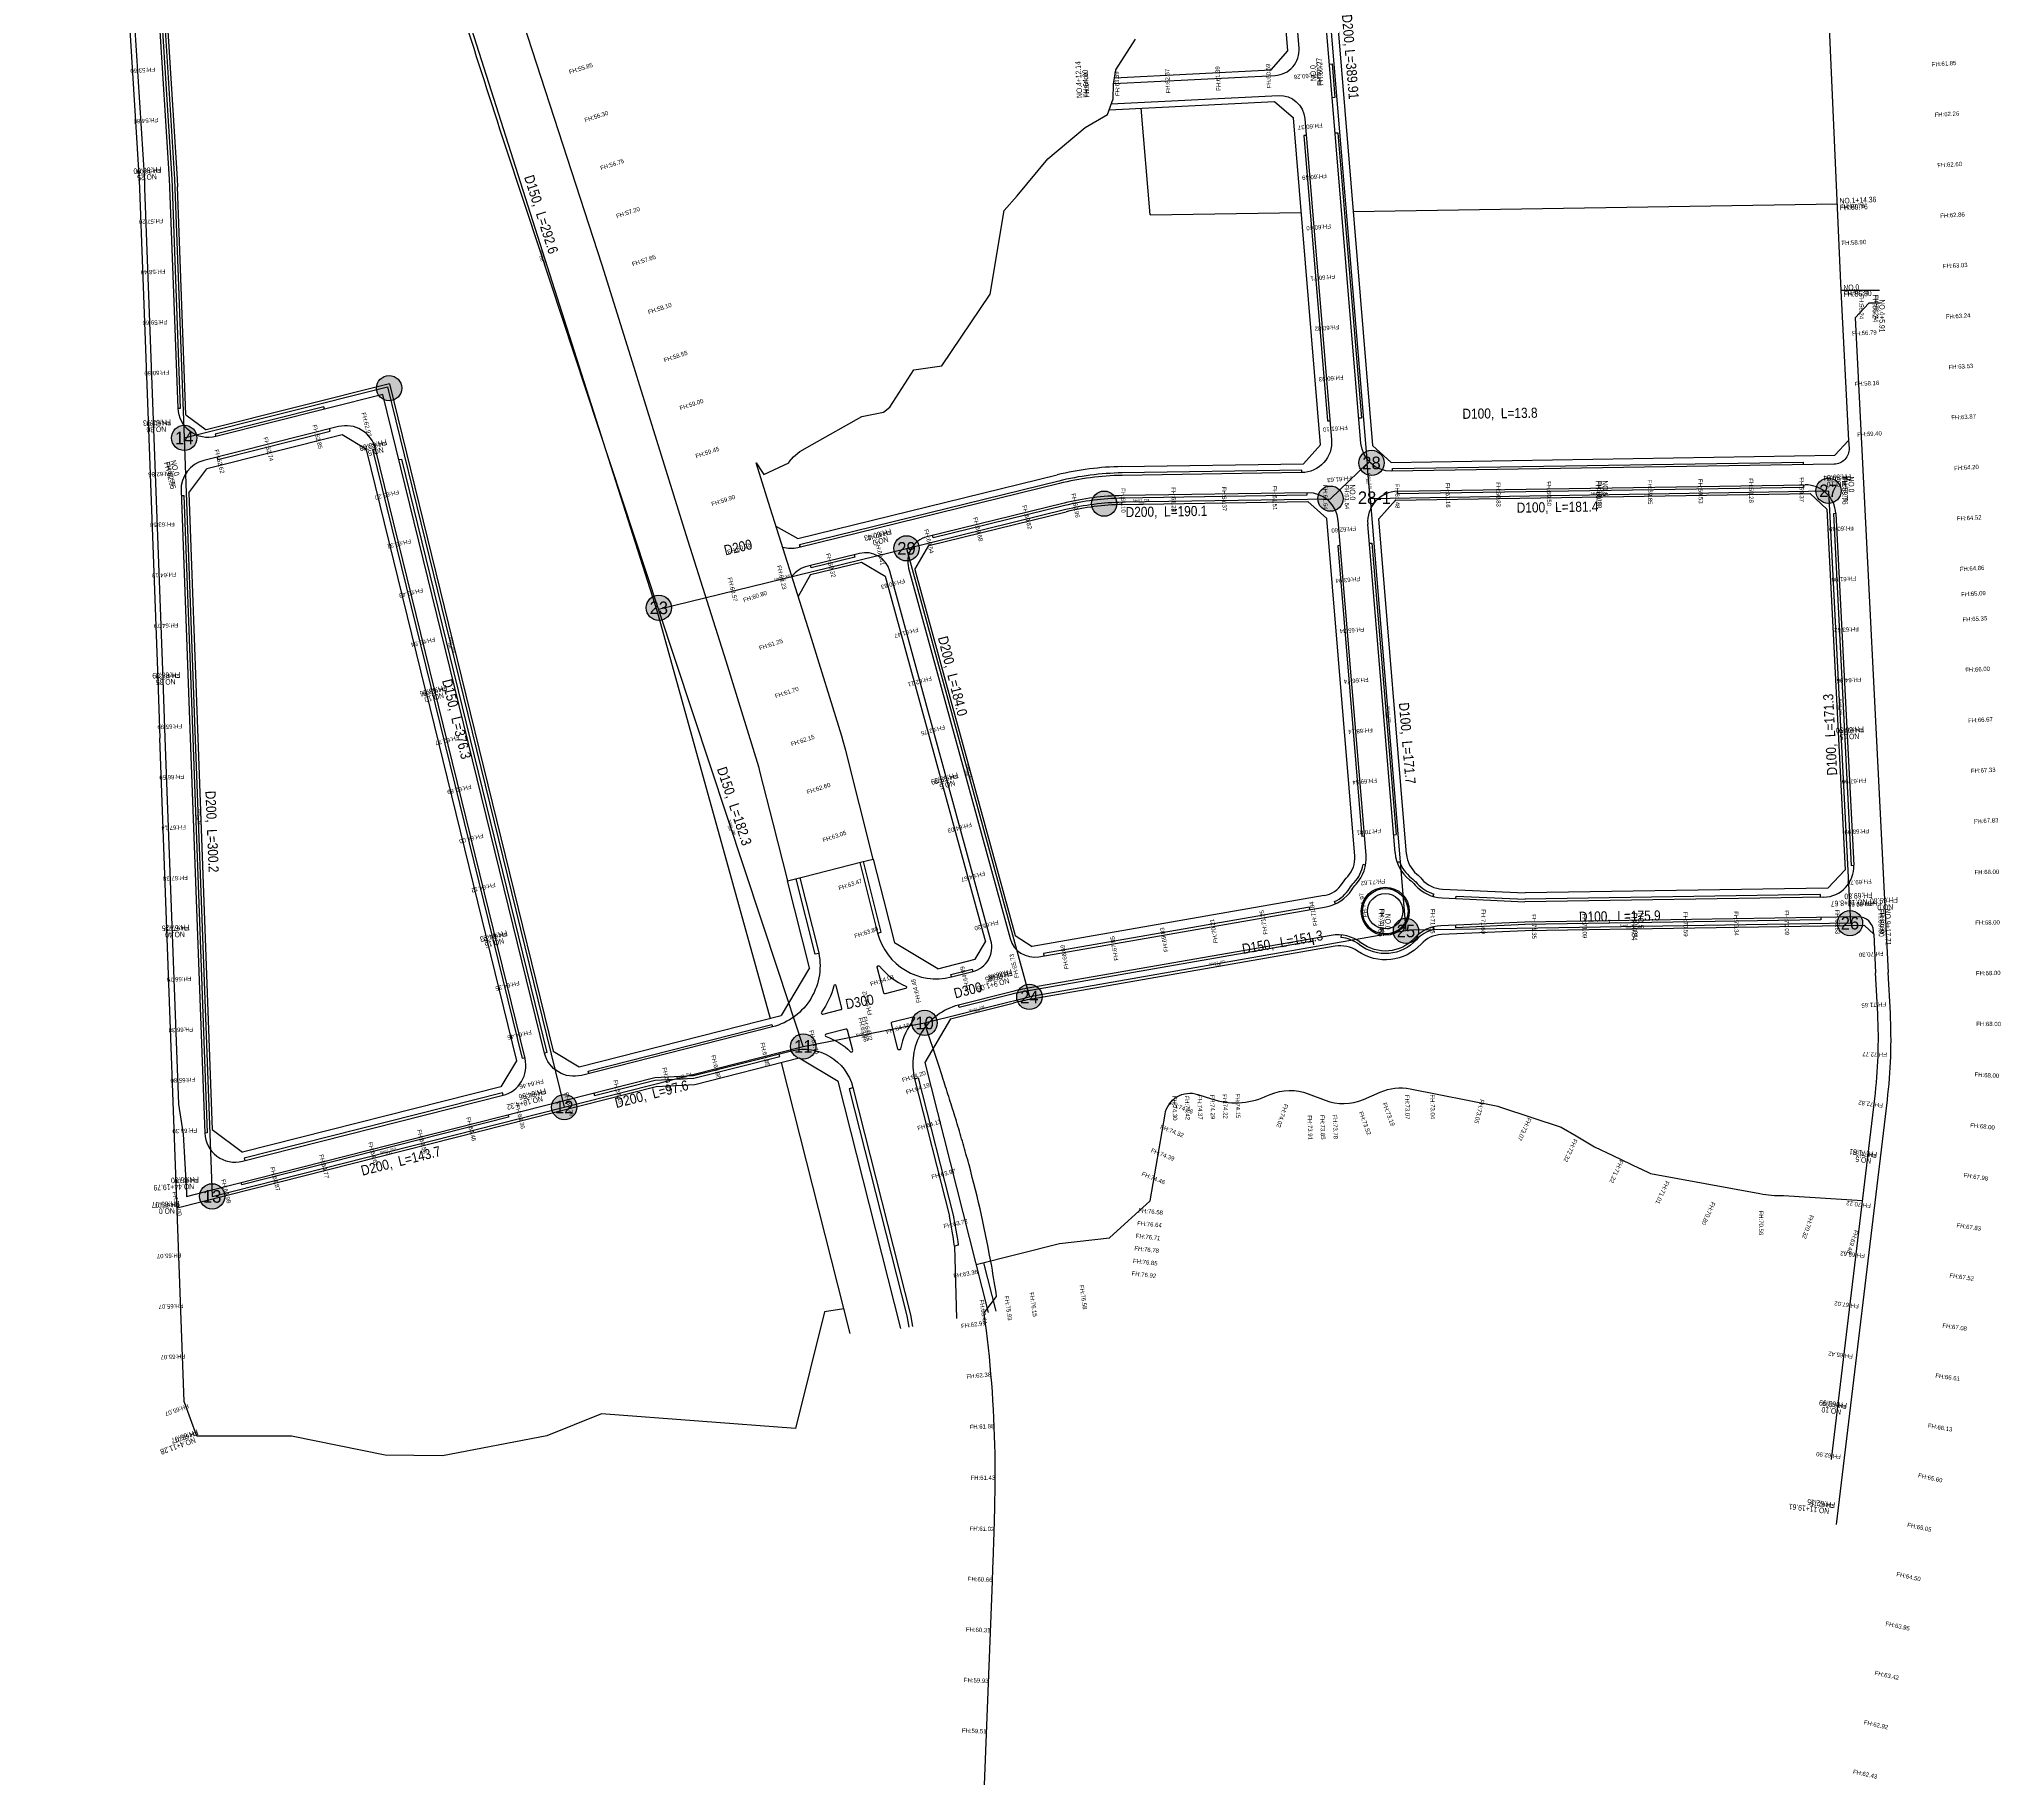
# Model space of a CAD drawing. Header units: millimetres. Extents: x 227572 to 269266, y 328772 to 443556.
# Drawn here: x 237763 to 238539, y 330822 to 331510 of the extents above; entities that cross this region are included whole.
import ezdxf
from ezdxf.enums import TextEntityAlignment as Align

# ---------------------------------------------------------------- set-up
doc = ezdxf.new("R2010")
doc.units = ezdxf.units.MM
for name, color, linetype in [('+++New_지구계(1안)', 1, 'Continuous'), ('0.보차도(중1류이상)', 5, 'Continuous'), ('0.보차도(중2류이하)', 4, 'Continuous'), ('0.식수대', 3, 'Continuous'), ('00_계획line', 7, 'Continuous'), ('L_diameter', 3, 'Continuous'), ('L_pipeline', 4, 'Continuous'), ('L_Pipes', 2, 'Continuous'), ('S-2.생활-1.격점-1.원', 250, 'Continuous'), ('S-2.생활-1.격점-2.번호', 1, 'Continuous'), ('S-2.생활-2.관로-2.제원', 7, 'Continuous'), ('도로체인계획고', 6, 'Continuous'), ('도로체인번호', 6, 'Continuous')]:
    doc.layers.add(name, color=color, linetype=linetype)
doc.layers.get('+++New_지구계(1안)').off()
doc.styles.add('HY울릉도M', font='HYWULM.TTF')
doc.styles.get("Standard").update_dxf_attribs({"font": 'arial.ttf'})

# ---------------------------------------------------------------- blocks, each defined once
blk = doc.blocks.new('남청주현도')
at = {"layer": '0.보차도(중1류이상)', "color": 8, "ltscale": 0.5}
for p, q in [((238287.49, 331187.31), (238276.49, 331319.72)), ((238298.95, 331188.27), (238288.15, 331318.29)), ((238158.01, 331147.14), (238271.75, 331166.95)), ((238273.73, 331155.62), (238154.49, 331134.85)), ((238146.73, 331133.2), (238126.24, 331128)), ((238108.87, 331098.84), (238122.63, 331044.58)), ((238124.7, 331032.7), (238125.5, 331004.1))]:
    blk.add_line(p, q, dxfattribs=at)
for points in [[(238297.64, 331339.25, -0.3947), (238285.49, 331350.26), (238244.38, 331845.17)], [(238251.5, 331495.83, 0.423655), (238260.96, 331506.64), (238252.51, 331608.32, 0.287008), (238247.43, 331615.12)], [(238252.81, 331487.89), (238252.81, 331487.89, -0.404835), (238263.28, 331478.73), (238273.83, 331351.68, -0.434), (238262.06, 331338.69)], [(238271.75, 331166.95, 0.210558), (238281.82, 331173.65, -0.044765), (238283.54, 331175.88, 0.210558), (238287.49, 331187.31)], [(238298.95, 331188.27, 0.210558), (238304.73, 331177.64, -0.048939), (238306.97, 331175.53, 0.20454), (238317.57, 331170.41)], [(238063.42, 331178.41), (238063.42, 331178.41), (238070.68, 331149.76, -0.414214), (238052.59, 331119.39)], [(238087.17, 331184.43), (238088.63, 331178.68), (238094.25, 331156.51, 0.414212), (238123.41, 331139.15), (238131.88, 331141.3, 0.419797), (238139.07, 331153.63)], [(238317.12, 331159.41, 0.198961), (238306.72, 331154.55, -0.390081), (238285.47, 331152.71, 0.210558), (238273.73, 331155.62)], [(238105.42, 331135.51, -0.710445), (238105.33, 331134.56), (238097.24, 331132.51, -0.414214), (238096.63, 331132.87), (238095.46, 331137.49), (238094.07, 331142.98, -0.796563), (238094.94, 331143.42, 0.11272), (238105.42, 331135.51, 0.166451)], [(238060.15, 331109.95, -0.414213), (238084.45, 331095.48), (238107.27, 331005.47), (238108.01, 331000.92)]]:
    blk.add_lwpolyline(points, format="xyb", dxfattribs=at)
blk.add_lwpolyline([(238317.57, 331170.41), (238350.35, 331168.88)], dxfattribs=at)
at = {"layer": '0.보차도(중1류이상)', "color": 8, "ltscale": 0.3}
blk.add_lwpolyline([(238350.34, 331160.88), (238317.12, 331159.41)], dxfattribs=at)
at = {"layer": '0.보차도(중1류이상)', "color": 8, "ltscale": 0.5}
for points in [[(238077.88, 331135.61, 0.774597), (238076.92, 331135.61, -0.091921), (238072.02, 331125.22, 0.699965), (238072.55, 331124.45), (238079.74, 331126.27, 0.414214), (238080.1, 331126.88)], [(238102.27, 331110.65), (238099.7, 331120.76, -0.414214), (238100.06, 331121.36), (238108.16, 331123.42, -0.710445), (238108.68, 331122.63, 0.11272), (238103.24, 331110.68, -0.796563)], [(238073.83, 331115.57, -0.108883), (238083.53, 331109.57, 0.756388), (238084.36, 331110.05), (238082.31, 331118.15, 0.414213), (238081.7, 331118.51), (238073.87, 331116.53, 0.742955)]]:
    blk.add_lwpolyline(points, format="xyb", close=True, dxfattribs=at)
at = {"layer": '0.보차도(중1류이상)', "color": 8, "ltscale": 0.3}
for radius in [9.5, 9, 7]:
    blk.add_circle((238295.1, 331165.17), radius, dxfattribs=at)
at = {"layer": '0.보차도(중1류이상)', "color": 8, "ltscale": 0.5}
for centre, radius, start, end in [((238264.53, 331318.73), 12, 4.74881, 90.90536), ((238300.11, 331319.29), 12, 90.90536, 184.74881), ((238156.3, 331156.99), 10, 195.31827, 279.87799), ((238172.41, 331031.9), 104.5, 99.87799, 104.2282), ((238132.14, 331104.74), 24, 104.2282, 194.22832), ((237189.3, 330875.62), 948.5, 9.53294, 10.26117)]:
    blk.add_arc(centre, radius, start, end, dxfattribs=at)
at = {"layer": '0.보차도(중2류이하)', "color": 8, "ltscale": 0.5}
for p, q in [((238299.92, 331331.29), (238461.21, 331333.84)), ((238473.39, 331322.45), (238480.45, 331183.36)), ((238468.66, 331170.75), (238350.35, 331168.88)), ((238482.2, 331162.97), (238350.34, 331160.88)), ((238488.35, 331156.09), (238488.29, 331157.27))]:
    blk.add_line(p, q, dxfattribs=at)
for points in [[(237786.49, 331932.05), (237771.13, 331882.14, 0.128482), (237766.9, 331783.68), (237776.55, 331738.99, -0.016921), (237788.53, 331672.67), (237788.71, 331660.57, -0.017574), (237795.53, 331591.02), (237800.23, 331516), (237804.1, 331454.23), (237804.21, 331451.21), (237811.24, 331260.51), (237812.23, 331233.72), (237817.57, 331088.87), (237819.51, 331077), (237820.8, 331053.75), (237820.83, 331052.37), (237831.43, 331055.05), (238006.09, 331099.34), (238021.37, 331100.12), (238060.15, 331109.95)], [(238052.59, 331119.39), (237977.04, 331100.23, -0.416475), (237962.44, 331109), (237898.51, 331369.54), (237832.34, 331352.94, -0.47681), (237817.43, 331364.14), (237814.2, 331451.58), (237814.08, 331454.72), (237810.01, 331519.71, -0.362978), (237819.13, 331532.12), (237895.84, 331550.94), (237908.21, 331550.89), (237934.42, 331557.32, -0.138219), (237940.92, 331557.09)], [(237822.24, 331233.57), (237828, 331077.42, 0.477596), (237842.94, 331066.23), (237946.02, 331092.36, 0.411955), (237954.73, 331106.86), (237895.53, 331348.11, 0.415724), (237880.96, 331356.89), (237827.7, 331343.53, 0.35427), (237818.63, 331331.45), (237822.24, 331233.57)], [(238478.43, 331351.36), (238478.58, 331348.32, -0.424489), (238472.68, 331342.02), (238297.64, 331339.25)], [(238264.34, 331330.72), (238191.08, 331329.57, 0.056262), (238168.05, 331326.6), (238113.76, 331313.28, 0.422068), (238106.5, 331300.92), (238146.65, 331154.35)], [(238139.07, 331153.63), (238099.07, 331299.65, 0.406403), (238087.05, 331306.72), (238066.68, 331301.73, 0.161307), (238060.29, 331297.71)], [(238094, 331157.48, 0.000002), (238094, 331157.48)]]:
    blk.add_lwpolyline(points, format="xyb", dxfattribs=at)
blk.add_lwpolyline([(238187.66, 331492.59), (238251.5, 331495.83)], dxfattribs=at)
at = {"layer": '0.보차도(중2류이하)', "color": 8, "ltscale": 0.5, "flags": 128}
blk.add_lwpolyline([(238186.69, 331484.53), (238252.81, 331487.89)], dxfattribs=at)
blk.add_lwpolyline([(238262.06, 331338.69), (238190.95, 331337.57, 0.056262), (238166.14, 331334.37), (238062.68, 331308.98, -0.126957), (238056.68, 331309.05)], format="xyb", dxfattribs=at)
at = {"layer": '0.보차도(중2류이하)', "color": 8, "ltscale": 0.5}
for centre, radius, start, end in [((238461.4, 331321.84), 12, 2.90815, 90.90536), ((238468.47, 331182.75), 12, 270.90536, 2.90815), ((238482.29, 331156.97), 6, 2.90815, 90.90536)]:
    blk.add_arc(centre, radius, start, end, dxfattribs=at)
at = {"layer": '0.식수대', "color": 8, "ltscale": 0.5}
for p, q in [((238277.31, 331309.8), (238276.32, 331309.71)), ((238276.32, 331309.71), (238285.87, 331194.75)), ((238467.27, 331171.73), (238350.36, 331169.89)), ((238467.29, 331170.73), (238467.27, 331171.73)), ((238265.13, 331166.81), (238159.88, 331148.48)), ((238265.31, 331165.82), (238265.13, 331166.81)), ((238467.43, 331161.73), (238350.37, 331159.88)), ((238467.42, 331162.73), (238467.43, 331161.73)), ((238266.29, 331154.32), (238266.72, 331151.86)), ((238266.46, 331153.34), (238154.66, 331133.87)), ((238159.88, 331148.48), (238160.05, 331147.49)), ((238146.97, 331132.23), (238126.48, 331127.03)), ((238126.48, 331127.03), (238126.24, 331128))]:
    blk.add_line(p, q, dxfattribs=at)
at = {"layer": '0.식수대', "color": 8, "ltscale": 0.3}
for p, q in [((238298.35, 331195.43), (238299.35, 331195.51)), ((238323.04, 331170.15), (238323.09, 331171.15)), ((238322.88, 331159.66), (238322.93, 331158.66))]:
    blk.add_line(p, q, dxfattribs=at)
at = {"layer": '0.식수대', "color": 8, "ltscale": 0.5}
for points in [[(237817.43, 331364.14), (237818.43, 331364.17), (237815.2, 331451.62), (237815.08, 331454.77), (237811.01, 331519.78), (237810.01, 331519.71)], [(238273.03, 331500.26), (238274.03, 331500.35), (238275.13, 331487.09), (238274.13, 331487.01)], [(238275.29, 331473.06), (238276.29, 331473.14), (238285.66, 331360.26), (238284.67, 331360.18)], [(238263.83, 331472.11), (238262.83, 331472.02), (238272.21, 331359.14), (238273.21, 331359.23)], [(237875.41, 331363.74), (237875.17, 331364.71), (237832.15, 331353.92), (237832.39, 331352.95)], [(237832.9, 331344.83), (237833.14, 331343.86), (237877.6, 331355.02), (237877.36, 331355.99)], [(237954.65, 331107.17), (237953.68, 331106.93), (237894.56, 331347.87), (237895.53, 331348.11)], [(237904.82, 331343.82), (237905.79, 331344.06), (237963.39, 331109.31), (237962.42, 331109.08)], [(238297.95, 331339.26), (238297.93, 331340.26), (238460.41, 331342.82), (238460.42, 331341.82)], [(238460.55, 331333.82), (238460.56, 331332.82), (238299.93, 331330.29), (238299.92, 331331.29)], [(237818.7, 331329.63), (237819.7, 331329.66), (237823.24, 331233.6), (237829, 331077.45), (237828, 331077.42)], [(238473.39, 331322.45), (238472.39, 331322.39), (238479.45, 331183.31), (238480.45, 331183.36)], [(238288.77, 331310.75), (238289.77, 331310.83), (238299.35, 331195.51)], [(238084.91, 331306.2), (238085.22, 331305.24), (238067.96, 331301.01), (238067.65, 331301.96)], [(238070.97, 331148.49), (238069.55, 331148.13), (238061.97, 331178.04)], [(238094.25, 331156.51), (238095.7, 331156.88), (238090.08, 331179.05), (238088.62, 331184.8)], [(238287.31, 331183.44), (238286.32, 331183.61)], [(238299.77, 331184.47), (238300.71, 331184.81)], [(238314.08, 331170.99), (238314.36, 331171.95)], [(238275.46, 331168.1), (238275.04, 331169.01)], [(238277.6, 331155.78), (238277.52, 331154.79)], [(238313.93, 331158.92), (238314.19, 331157.95)], [(238123.41, 331139.15), (238123.16, 331140.12), (238131.64, 331142.27), (238131.88, 331141.3)], [(237979.95, 331100.97), (237979.7, 331101.94), (238052.35, 331120.36), (238052.59, 331119.39)], [(237981.92, 331093.21), (237982.16, 331092.24), (238006.24, 331098.35), (238021.52, 331099.13), (238055.54, 331107.75), (238055.3, 331108.72)], [(237946.02, 331092.36), (237945.78, 331093.33), (237843.57, 331067.42), (237843.82, 331066.45)], [(238084.49, 331095.32), (238083.04, 331094.95), (238105.8, 331005.16), (238106.53, 331000.65)], [(237947.99, 331084.61), (237948.23, 331083.64), (237842.72, 331056.89), (237842.47, 331057.85)]]:
    blk.add_lwpolyline(points, dxfattribs=at)
for points in [[(238262.06, 331338.69), (238262.05, 331339.69), (238190.93, 331338.57, 0.056262), (238165.9, 331335.34), (238063.32, 331310.17)], [(238264.04, 331330.72), (238264.05, 331329.72), (238191.09, 331328.57, 0.056262), (238168.29, 331325.63), (238116.24, 331312.86), (238116, 331313.83)], [(238275.04, 331169.01, 0.143657), (238280.98, 331174.19, -0.044765), (238282.81, 331176.56, 0.143657), (238286.32, 331183.61)], [(238300.71, 331184.81, 0.143657), (238305.34, 331178.43, -0.048939), (238307.72, 331176.19, 0.14356), (238314.36, 331171.95, 0.14356)], [(238314.19, 331157.95, 0.143465), (238307.46, 331153.87, -0.390081), (238284.86, 331151.92, 0.143657), (238277.52, 331154.79)], [(238108.87, 331098.84), (238110.33, 331099.21), (238124.1, 331044.89, -0.003159), (238126.16, 331033.07), (238124.7, 331032.7)]]:
    blk.add_lwpolyline(points, format="xyb", dxfattribs=at)
blk.add_lwpolyline([(238063.55, 331309.2), (238063.32, 331310.17)], close=True, dxfattribs=at)
at = {"layer": '0.식수대', "color": 8, "ltscale": 0.3}
for points in [[(238286.86, 331194.84), (238285.87, 331194.75)], [(238350.39, 331159.88), (238322.93, 331158.66)]]:
    blk.add_lwpolyline(points, dxfattribs=at)
at = {"layer": '0.식수대', "color": 8}
blk.add_lwpolyline([(238323.09, 331171.15), (238350.4, 331169.88)], dxfattribs=at)
at = {"layer": '0.식수대', "color": 8, "ltscale": 0.5}
blk.add_arc((238172.41, 331031.9), 103.5, 99.87799, 104.2282, dxfattribs=at)
at = {"layer": '00_계획line', "color": 7}
for p, q in [((238248.88, 331845.36), (238290.07, 331349.46)), ((238256.54, 331505.53), (238238.61, 331721.35)), ((237793.53, 331590.89), (237802.1, 331454.13)), ((238469.77, 331537.59), (238475.41, 331410.68)), ((237812.89, 331521.7), (237817.08, 331454.87)), ((238188, 331494.86), (238249.95, 331498)), ((238185.87, 331482.23), (238251.22, 331485.55)), ((238202.01, 331440.71), (238198.5, 331482.87)), ((238269.49, 331349.61), (238258.74, 331478.97)), ((237802.1, 331454.13), (237802.21, 331451.14)), ((237802.21, 331451.14), (237809.24, 331260.43)), ((237817.08, 331454.87), (237817.2, 331451.69)), ((237820.52, 331361.59), (237817.2, 331451.69)), ((238475.41, 331410.68), (238478.43, 331351.36)), ((238486.48, 331405.68), (238480.97, 331399.88)), ((238490.58, 331405.68), (238486.48, 331405.68)), ((238480.97, 331399.88), (238494.12, 331140.98)), ((237901.07, 331373.79), (237828.52, 331355.59)), ((237882.34, 331353.62), (237828.87, 331340.21)), ((237892, 331347.8), (237882.34, 331353.62)), ((238262.78, 331342.2), (238269.49, 331349.61)), ((238290.07, 331349.46), (238297.48, 331342.75)), ((238472.96, 331345.52), (238478.43, 331351.36)), ((237915.33, 331252.75), (237892, 331347.8)), ((238190.89, 331341.06), (238262.78, 331342.2)), ((238297.48, 331342.75), (238472.96, 331345.52)), ((238062.72, 331312.6), (238165.31, 331337.77)), ((237821.66, 331330.62), (237825.24, 331233.68)), ((238191.13, 331326.07), (238264.5, 331327.23)), ((238264.5, 331327.23), (238271.91, 331320.51)), ((238299.2, 331327.77), (238292.49, 331320.36)), ((238299.2, 331327.77), (238463.22, 331330.37)), ((238463.22, 331330.37), (238469.79, 331324.22)), ((238114.56, 331309.87), (238168.88, 331323.2)), ((238283, 331186.94), (238271.91, 331320.51)), ((238303.51, 331187.69), (238292.49, 331320.36)), ((238469.79, 331324.22), (238477.04, 331181.58)), ((238108.98, 331300.39), (238114.56, 331309.87)), ((238067.74, 331298.38), (238087.79, 331303.3)), ((238087.79, 331303.3), (238097.27, 331297.73)), ((238097.27, 331297.73), (238136.88, 331153.1)), ((238108.98, 331300.39), (238148.66, 331155.54)), ((237924.41, 331278.66), (237965.85, 331109.79)), ((237809.24, 331260.43), (237810.23, 331233.64)), ((237915.33, 331252.75), (237951.32, 331106.04)), ((237825.24, 331233.68), (237830.95, 331078.83)), ((238470.21, 331174.28), (238477.04, 331181.58)), ((238270.98, 331171.38), (238155.41, 331151.25)), ((238148.66, 331155.54), (238155.41, 331151.25)), ((238484.69, 331159.51), (238488.35, 331156.09)), ((238488.35, 331156.09), (238489.12, 331140.85)), ((238118.08, 331142.44), (238100.9, 331152.67)), ((238118.08, 331142.44), (238132.86, 331146.19)), ((238132.86, 331146.19), (238136.88, 331153.1)), ((238275.24, 331151.31), (238155.26, 331130.42)), ((238067.3, 331142.77), (238056.04, 331123.87)), ((237976.14, 331103.61), (238056.04, 331123.87)), ((238123.12, 331122.57), (238147.83, 331128.83)), ((238123.12, 331122.57), (238112.89, 331105.38)), ((238021.9, 331096.64), (238063.21, 331107.12)), ((238083.35, 330998.08), (238056.16, 331105.33)), ((237817.09, 331047.81), (238006.62, 331095.86)), ((237945.15, 331095.75), (237842.96, 331069.84))]:
    blk.add_line(p, q, dxfattribs=at)
for points in [[(237942.04, 331553.65), (237985.17, 331420.87), (237997.09, 331382.5), (237998.29, 331378.65), (238000, 331373.14), (238018.3, 331314.25), (238034.2, 331264.27), (238047.1, 331222.39), (238047.69, 331220.09), (238052.79, 331200), (238058.57, 331177.18), (238064.96, 331178.8), (238083.4, 331183.47), (238088.04, 331184.65), (238092.5, 331185.78), (238081.62, 331228.69), (238080.6, 331232.44), (238080.02, 331234.4), (238067.6, 331274.72), (238053.55, 331318.9), (238051.69, 331324.75), (238046.17, 331342.51), (238046.14, 331342.61), (238048.72, 331338.77), (238049.23, 331337.91), (238059.04, 331342.58), (238059.3, 331342.9), (238060.91, 331344.89), (238063.4, 331347.03), (238068.27, 331349.77), (238087.95, 331360.84), (238096.56, 331362.65), (238099, 331364.54), (238108.55, 331379.34), (238119.6, 331380.89), (238138.8, 331409.25), (238144.25, 331442.32), (238149.48, 331448.16), (238161.63, 331462.84), (238176.35, 331475.16), (238185.2, 331480.35), (238187.42, 331486.55), (238187.62, 331492.36), (238188.48, 331498.05), (238196.24, 331510.16)], [(237921.92, 331550.65), (238007.01, 331283.8), (238051.73, 331122.78)], [(238249.95, 331498), (238256.54, 331505.53)], [(238251.22, 331485.55), (238258.74, 331478.97)], [(238202.01, 331440.71), (238261.84, 331441.65)], [(238282.39, 331441.98), (238473.89, 331445.01)], [(238490.58, 331410.68), (238475.41, 331410.68)], [(237901.07, 331373.79), (237924.41, 331278.66)], [(237820.52, 331361.59), (237828.52, 331355.59)], [(237821.66, 331330.62), (237828.87, 331340.21)], [(238054, 331317.49), (238062.72, 331312.6)], [(238067.74, 331298.38), (238062.85, 331289.66)], [(238092.5, 331185.78), (238096.68, 331169.28), (238100.9, 331152.67)], [(238067.3, 331142.77), (238058.57, 331177.18)], [(238470.21, 331174.28), (238350.4, 331172.39)], [(238484.69, 331159.51), (238350.45, 331157.39)], [(237965.85, 331109.79), (237976.14, 331103.61)], [(237951.32, 331106.04), (237945.15, 331095.75)], [(238063.21, 331107.12), (238078.67, 331097.91)], [(238112.89, 331105.38), (238138, 331006.36)], [(238006.62, 331095.86), (238021.9, 331096.64)], [(238103.48, 331000.09), (238078.67, 331097.91)], [(237830.95, 331078.83), (237842.96, 331069.84)], [(238136.08, 331026.11), (238140.96, 331006.89)]]:
    blk.add_lwpolyline(points, dxfattribs=at)
at = {"layer": '00_계획line', "color": 7, "flags": 128}
blk.add_lwpolyline([(238080.88, 331007.83), (238073.24, 331006.74), (238061.74, 330960.5), (237985.03, 330966.28), (237963.37, 330957.66), (237922.12, 330949.77), (237899.34, 330949.92), (237862.29, 330957.44), (237824.83, 330957.44), (237819.91, 330971.18), (237810.23, 331233.64)], dxfattribs=at)
at = {"layer": '00_계획line', "color": 7}
for points in [[(238270.98, 331171.38, 0.210558), (238278.03, 331176.07, -0.044765), (238280.24, 331178.94, 0.210558), (238283, 331186.94, 0.210558)], [(238303.51, 331187.69, 0.198835), (238307.54, 331179.86, -0.037667), (238309.6, 331177.83, 0.20454), (238317.74, 331173.9), (238350.4, 331172.39)], [(238350.45, 331157.39), (238317.28, 331155.91, 0.198961), (238309.3, 331152.18, -0.375277), (238284.13, 331149.35, 0.197108), (238275.24, 331151.31)], [(238471.67, 330948.32), (238488.79, 331091.1, 0.04255), (238489.94, 331124.63), (238489.12, 331140.85)], [(238473.61, 330922.52), (238493.76, 331090.5, 0.04255), (238494.94, 331124.89), (238494.12, 331140.98)], [(238133.17, 331025.37), (238166.2, 331033.75), (238185.96, 331035.93), (238202.08, 331050.66), (238202.08, 331050.66), (238207.96, 331084.87, -0.458973), (238220.97, 331092.67), (238226.31, 331090.9, 0.183874), (238247.63, 331091.81), (238249.55, 331092.64, -0.195907), (238264.64, 331092.94), (238271.27, 331090.39, 0.196803), (238286.43, 331090.71), (238293.1, 331093.61, -0.152221), (238304.93, 331094.89), (238339.67, 331088.06, -0.007317), (238341.04, 331087.53), (238364.71, 331079.7), (238370.61, 331076.25), (238377.87, 331072.01), (238385.1, 331068.49), (238395.86, 331063.44), (238395.86, 331063.4), (238395.98, 331063.34), (238400.01, 331061.37), (238443.29, 331053.46, 0.047135), (238452.66, 331052.65), (238483.95, 331050.67)]]:
    blk.add_lwpolyline(points, format="xyb", dxfattribs=at)
for centre, radius, start, end in [((238192.71, 331226.08), 115, 90.90536, 103.78612), ((238192.71, 331226.08), 100, 90.90536, 103.78612), ((238172.41, 331031.9), 100, 99.87799, 104.2282)]:
    blk.add_arc(centre, radius, start, end, dxfattribs=at)
blk = doc.blocks.new('격점-생활')
at = {"layer": 'S-2.생활-1.격점-1.원'}
h = blk.add_hatch(color=250, dxfattribs=at)
h.dxf.hatch_style = 1
edge = h.paths.add_edge_path()
edge.add_arc((237637.7, 330904.9), 9, 0, 360)
blk.add_circle((237637.7, 330904.9), 9, dxfattribs=at)

msp = doc.modelspace()

# ---------------------------------------------------------------- linework, layer by layer
at = {"layer": 'L_pipeline'}
for points in [[(238255.63, 331730.86), (238271.89, 331535.17), (238287.91, 331342.3)], [(237819.86, 331352.39), (237900.34, 331372.57), (237923.44, 331278.42), (237970.24, 331087.68)], [(237819.86, 331352.39), (237824, 331240.13), (237830.93, 331052.35)], [(238289.06, 331328.5), (238287.91, 331342.3)], [(238289.06, 331328.5), (238470.43, 331331.48)], [(238289.06, 331328.5), (238303.27, 331157.35)], [(238470.43, 331331.48), (238479.12, 331160.42)], [(238007.57, 331284.65), (238105.66, 331308.72)], [(238105.66, 331308.72), (238154.27, 331131.27)], [(238064.81, 331111.66), (238055.13, 331140.91), (238007.57, 331284.65)], [(238303.27, 331157.35), (238154.27, 331131.27)], [(238479.12, 331160.42), (238306, 331157.69), (238303.27, 331157.35)], [(238112.82, 331120.96), (238154.27, 331131.27)], [(238064.81, 331111.66), (238112.82, 331120.96)], [(237970.24, 331087.68), (238064.81, 331111.66)], [(237830.93, 331052.35), (237970.24, 331087.68)]]:
    msp.add_lwpolyline(points, dxfattribs=at)
for points in [[(237795.23, 331697.16, -0.027015), (237807.5, 331591.77), (237809.65, 331557.47), (237811.32, 331530.84), (237816.08, 331454.82), (237819.86, 331352.39)], [(238007.57, 331284.65), (237955.25, 331442.77, -0.004099), (237922.44, 331544.71), (237916.81, 331562.86)], [(238105.66, 331308.72), (238168.64, 331324.17, -0.056262), (238191.12, 331327.07), (238273.38, 331328.37), (238287.91, 331342.3)], [(238136.49, 330819.56), (238139.64, 330900.05), (238139.68, 330901.05), (238139.72, 330902.05), (238139.76, 330903.05), (238139.8, 330904.05), (238139.84, 330905.05), (238139.88, 330906.05), (238139.91, 330907.05), (238139.95, 330908.05), (238139.99, 330909.06), (238140.03, 330910.06), (238140.06, 330911.06), (238140.1, 330912.07), (238140.14, 330913.07), (238140.17, 330914.08), (238140.21, 330915.09), (238140.24, 330916.09), (238140.27, 330917.1), (238140.31, 330918.11), (238140.34, 330919.12), (238140.37, 330920.12), (238140.4, 330921.13), (238140.43, 330922.14), (238140.46, 330923.16), (238140.48, 330924.17), (238140.51, 330925.18), (238140.53, 330926.19), (238140.56, 330927.2), (238140.58, 330928.22), (238140.6, 330929.23), (238140.62, 330930.25), (238140.64, 330931.26), (238140.66, 330932.27), (238140.67, 330933.29), (238140.69, 330934.31), (238140.7, 330935.32), (238140.71, 330936.34), (238140.72, 330937.36), (238140.73, 330938.37), (238140.74, 330939.39), (238140.74, 330940.41), (238140.74, 330941.43), (238140.75, 330942.45), (238140.74, 330943.47), (238140.74, 330944.49), (238140.74, 330945.51), (238140.73, 330946.53), (238140.72, 330947.56), (238140.71, 330948.58), (238140.7, 330949.6), (238140.68, 330950.62, 0.030322), (238136.38, 331006.29), (238141.32, 331012.79, 0.006459), (238139.36, 331024.69, 0.02207), (238130.39, 331064.86), (238130.28, 331065.25), (238130.01, 331066.25), (238129.73, 331067.25), (238129.46, 331068.24), (238129.18, 331069.24), (238128.9, 331070.23), (238128.62, 331071.23), (238128.33, 331072.22), (238128.05, 331073.21), (238127.76, 331074.2), (238127.47, 331075.19), (238127.18, 331076.17), (238126.89, 331077.16), (238126.6, 331078.15), (238126.31, 331079.13), (238126.01, 331080.11), (238125.71, 331081.09), (238125.42, 331082.07), (238125.12, 331083.05), (238124.82, 331084.03), (238124.51, 331085.01), (238124.21, 331085.98), (238123.91, 331086.96), (238123.6, 331087.93), (238123.3, 331088.9), (238122.99, 331089.87), (238122.69, 331090.84), (238122.38, 331091.81), (238122.07, 331092.77), (238121.76, 331093.74), (238121.45, 331094.71), (238121.14, 331095.67), (238120.83, 331096.64), (238120.52, 331097.6), (238120.2, 331098.56), (238119.89, 331099.52), (238119.58, 331100.49), (238118.39, 331104.11), (238112.82, 331120.96)]]:
    msp.add_lwpolyline(points, format="xyb", dxfattribs=at)

# ---------------------------------------------------------------- block references
at = {"layer": '+++New_지구계(1안)'}
msp.add_blockref('남청주현도', (0, 0), dxfattribs=at)
at = {"layer": 'S-2.생활-1.격점-1.원', "xscale": 0.5555555555620231, "yscale": 0.5555555555620231, "zscale": 0.5555555555620231}
for p in [(105879.99, 147536.04), (105798.93, 147516.35), (106268.71, 147506.48), (106252.46, 147492.33), (106449.49, 147495.44), (106162.92, 147490.35), (106084.73, 147472.68), (105986.73, 147449.15), (106282.34, 147321.31), (106458.02, 147324.38), (106133.33, 147295.23), (106091.88, 147284.92), (106043.88, 147275.62), (105949.31, 147251.64), (105809.99, 147216.31)]:
    msp.add_blockref('격점-생활', p, dxfattribs=at)

# ---------------------------------------------------------------- texts
at = {"layer": 'L_diameter', "width": 0.8}
for s, rotation, p in [('150', 288.30947, (237961.61, 331423.56)), ('100', 274.74881, (238288.48, 331335.4)), ('200', 0.90536, (238198.54, 331327.19)), ('100', 0.94245, (238379.74, 331329.99)), ('200', 13.78833, (238056.62, 331296.68)), ('150', 283.78612, (237925.41, 331270.42)), ('100', 274.74881, (238296.16, 331242.93)), ('100', 272.90815, (238474.77, 331245.95)), ('200', 285.31827, (238129.97, 331219.99)), ('200', 272.11237, (237825.39, 331202.37)), ('150', 288.30947, (238036.19, 331198.15)), ('100', 0.90536, (238391.18, 331159.03)), ('150', 9.9287, (238228.77, 331144.31)), ('300', 13.96146, (238133.54, 331126.11)), ('300', 10.97013, (238088.82, 331116.31)), ('200', 14.2282, (238017.53, 331099.67)), ('200', 14.2282, (237900.59, 331070.01))]:
    msp.add_text(s, height=1, rotation=rotation, dxfattribs=at).set_placement(p, align=Align.TOP_CENTER)
at = {"layer": 'L_Pipes', "width": 0.75}
for s, rotation, p in [('Nam1_087', 288.30947, (237961.61, 331423.56)), ('Nam1_075', 274.74881, (238288.48, 331335.4)), ('Nam1_074', 0.90536, (238198.54, 331327.19)), ('Nam1_071', 0.94245, (238379.74, 331329.99)), ('Nam1_065', 13.78833, (238056.62, 331296.68)), ('Nam1_069', 283.78612, (237925.41, 331270.42)), ('Nam1_009', 272.90815, (238474.77, 331245.95)), ('Nam1_077', 274.74881, (238296.16, 331242.93)), ('Nam1_067', 285.31827, (238129.97, 331219.99)), ('Nam1_064', 272.11237, (237825.39, 331202.37)), ('Nam1_086', 288.30947, (238036.19, 331198.15)), ('Nam1_072', 0.90536, (238391.18, 331159.03)), ('Nam1_073', 9.9287, (238228.77, 331144.31)), ('Nam1_038', 13.96146, (238133.54, 331126.11)), ('Nam1_055', 10.97013, (238088.82, 331116.31)), ('Nam1_054', 14.2282, (238017.53, 331099.67)), ('Nam1_053', 14.2282, (237900.59, 331070.01))]:
    msp.add_text(s, height=1, rotation=rotation, dxfattribs=at).set_placement(p, align=Align.CENTER)
at = {"layer": 'S-2.생활-1.격점-2.번호', "color": 7, "true_color": 0xffffff, "style": 'HY울릉도M'}
for s, p in [('14', (237819.86, 331352.39)), ('28', (238289.65, 331342.52)), ('27', (238470.43, 331331.48)), ('28-1', (238290.8, 331328.72)), ('29', (238105.66, 331308.72)), ('23', (238007.66, 331285.19)), ('26', (238478.95, 331160.42)), ('25', (238303.27, 331157.35)), ('24', (238154.27, 331131.27)), ('10', (238112.82, 331120.96)), ('11', (238064.81, 331111.66)), ('12', (237970.24, 331087.68)), ('13', (237830.93, 331052.35))]:
    msp.add_text(s, height=5, dxfattribs=at).set_placement(p, align=Align.MIDDLE_CENTER)
at = {"layer": 'S-2.생활-2.관로-2.제원', "color": 7, "style": 'HY울릉도M', "width": 0.9}
for s, rotation, p in [('D200, L=389.91', 274.74881, (238279.32, 331503.01, 69)), ('D150,  L=292.6', 287.85539, (237959.25, 331440.22, 69)), ('D100,  L=13.8', 0.90536, (238340.52, 331360.17, 69)), ('D200,  L=190.1', 0.90536, (238208.55, 331321.32, 69)), ('D100,  L=181.4', 0.90536, (238363.3, 331323.07, 69)), ('D200', 13.50187, (238039.48, 331307.21, 69)), ('D200,  L=184.0', 284.22832, (238122.01, 331257.71, 69)), ('D150,  L=376.3', 283.78612, (237925.71, 331240.71, 69)), ('D100,  L=171.7', 274.74881, (238301.81, 331231.45, 69)), ('D100,  L=171.3', 92.90815, (238473.12, 331235.11, 69)), ('D150,  L=182.3', 288.30079, (238035.66, 331206.12, 69)), ('D200,  L=300.2', 272.32826, (237828.91, 331196.58, 59)), ('D100,  L=175.9', 0.90536, (238387.91, 331161.25, 69)), ('D150,  L=151.3', 9.87799, (238254.76, 331151.01, 69)), ('D300', 10.45993, (238087.48, 331127.41, 69)), ('D300', 14.22832, (238130.44, 331132.03, 69)), ('D200,  L=97.6', 14.22832, (238005.28, 331090.93, 69)), ('D200,  L=143.7', 14.22832, (237906.06, 331064.48, 69))]:
    msp.add_text(s, height=4, rotation=rotation, dxfattribs=at).set_placement(p, align=Align.CENTER)
at = {"layer": '도로체인계획고'}
for s, rotation, p in [('FH:53.60', 183.5853, (237808.3, 331499.01)), ('FH:55.85', 17.89088, (237972.4, 331496.27)), ('FH:64.00', 92.90815, (238177.96, 331487.09)), ('FH:63.39', 92.90815, (238190.08, 331487.7)), ('FH:62.37', 92.90815, (238210.06, 331488.72)), ('FH:61.39', 92.90815, (238230.03, 331489.73)), ('FH:60.59', 92.90815, (238250.01, 331490.75)), ('FH:60.26', 184.74881, (238268.55, 331496.8)), ('FH:60.27', 92.90815, (238269.98, 331491.76)), ('FH:61.85', 3.17271, (238511.37, 331499.37)), ('FH:56.30', 18.06717, (237978.57, 331477.25)), ('FH:62.26', 3.17271, (238512.47, 331479.4)), ('FH:54.80', 183.5853, (237809.55, 331479.05)), ('FH:60.37', 184.74881, (238270.21, 331476.87)), ('FH:56.00', 183.5853, (237810.81, 331459.09)), ('FH:56.75', 18.24347, (237984.81, 331458.25)), ('FH:60.49', 184.74881, (238271.86, 331456.94)), ('FH:62.60', 3.17271, (238513.58, 331459.43)), ('FH:57.20', 18.30947, (237991.09, 331439.26)), ('FH:60.76', 2.54433, (238474.98, 331443.01)), ('FH:62.86', 3.17271, (238514.69, 331439.46)), ('FH:57.20', 182.11237, (237811.66, 331439.09)), ('FH:60.60', 184.74881, (238273.52, 331437.01)), ('FH:58.90', 2.54433, (238475.61, 331428.67)), ('FH:58.40', 182.11237, (237812.4, 331419.1)), ('FH:57.65', 18.30947, (237997.37, 331420.28)), ('FH:63.03', 3.17271, (238515.79, 331419.49)), ('FH:60.71', 184.74881, (238275.17, 331417.08)), ('FH:56.30', 2.54433, (238476.5, 331408.69)), ('FH:58.10', 18.30947, (238003.66, 331401.29)), ('FH:56.24', 269.99634, (238482.64, 331409.18)), ('FH:56.24', 269.99634, (238488.54, 331409.18)), ('FH:59.60', 182.11237, (237813.13, 331399.11)), ('FH:60.82', 184.74881, (238276.83, 331397.15)), ('FH:56.79', 2.90815, (238479.82, 331392.85)), ('FH:63.24', 3.17271, (238516.9, 331399.52)), ('FH:58.55', 18.30947, (238009.94, 331382.3)), ('FH:60.80', 182.11237, (237813.87, 331379.13)), ('FH:63.53', 3.17271, (238518.01, 331379.55)), ('FH:60.93', 184.74881, (238278.49, 331377.21)), ('FH:58.16', 2.90815, (238480.84, 331372.87)), ('FH:59.00', 18.30947, (238016.22, 331363.31)), ('FH:61.93', 182.11237, (237814.61, 331359.14)), ('FH:62.85', 284.0893, (237870.62, 331357.39)), ('FH:62.97', 284.0893, (237890.02, 331362.25)), ('FH:61.10', 184.74881, (238280.14, 331357.28)), ('FH:63.87', 3.17271, (238519.11, 331359.58)), ('FH:62.74', 284.0893, (237851.22, 331352.52)), ('FH:63.08', 193.78612, (237899.89, 331351.32)), ('FH:59.45', 18.30947, (238022.51, 331344.33)), ('FH:59.40', 2.90815, (238481.85, 331352.9)), ('FH:62.55', 284.0893, (237812.42, 331342.78)), ('FH:62.62', 284.0893, (237831.82, 331347.65)), ('FH:64.20', 3.17271, (238520.22, 331339.61)), ('FH:62.86', 182.11237, (237815.35, 331339.15)), ('FH:61.24', 270.90537, (238210.48, 331332.87)), ('FH:61.37', 270.90537, (238230.48, 331333.19)), ('FH:61.51', 270.90537, (238250.48, 331333.51)), ('FH:61.64', 270.90537, (238270.47, 331333.82)), ('FH:61.63', 184.74881, (238281.8, 331337.35)), ('FH:61.64', 270.90537, (238278.97, 331333.96)), ('FH:61.64', 270.90536, (238278.97, 331333.96)), ('FH:61.48', 270.90536, (238298.96, 331334.27)), ('FH:61.16', 270.90536, (238318.96, 331334.59)), ('FH:60.83', 270.90536, (238338.96, 331334.9)), ('FH:60.50', 270.90536, (238358.96, 331335.22)), ('FH:60.18', 270.90536, (238378.95, 331335.54)), ('FH:59.85', 270.90536, (238398.95, 331335.85)), ('FH:59.53', 270.90536, (238418.95, 331336.17)), ('FH:59.28', 270.90536, (238438.95, 331336.48)), ('FH:59.37', 270.90536, (238458.94, 331336.8)), ('FH:59.84', 182.90815, (238479.38, 331337.58)), ('FH:59.76', 270.90542, (238476.32, 331337.07)), ('FH:63.20', 193.78612, (237904.66, 331331.89)), ('FH:59.90', 18.30947, (238028.79, 331325.34)), ('FH:60.82', 283.78612, (238151.43, 331325.61)), ('FH:60.96', 280.76774, (238170.81, 331330.32)), ('FH:61.10', 270.90537, (238190.48, 331332.56)), ('FH:63.58', 182.11237, (237816.08, 331319.17)), ('FH:60.68', 283.78612, (238132, 331320.84)), ('FH:62.60', 184.74881, (238283.45, 331317.42)), ('FH:60.69', 182.90815, (238480.39, 331317.61)), ('FH:64.52', 3.17271, (238521.33, 331319.64)), ('FH:63.31', 193.78612, (237909.42, 331312.47)), ('FH:60.35', 18.30947, (238035.07, 331306.35)), ('FH:60.43', 195.31827, (238099.51, 331316.03)), ('FH:60.41', 283.78612, (238093.16, 331311.31)), ('FH:60.54', 283.78612, (238112.58, 331316.08)), ('FH:60.23', 283.78612, (238054.31, 331301.78)), ('FH:60.32', 283.78612, (238073.73, 331306.54)), ('FH:64.86', 3.17271, (238522.44, 331299.68)), ('FH:64.19', 182.11237, (237816.82, 331299.18)), ('FH:60.57', 283.78612, (238034.88, 331297.01)), ('FH:60.83', 195.31827, (238104.8, 331296.74)), ('FH:63.94', 184.74881, (238285.11, 331297.49)), ('FH:61.90', 182.90815, (238481.41, 331297.63)), ('FH:63.43', 193.78612, (237914.19, 331293.05)), ('FH:60.80', 18.30947, (238041.36, 331287.36)), ('FH:65.09', 3.17271, (238522.99, 331289.69)), ('FH:64.79', 182.11237, (237817.56, 331279.2)), ('FH:65.35', 3.17271, (238523.54, 331279.71)), ('FH:63.54', 193.78612, (237918.96, 331273.62)), ('FH:61.25', 18.30947, (238047.64, 331268.38)), ('FH:61.47', 195.31827, (238110.08, 331277.45)), ('FH:65.34', 184.74881, (238286.77, 331277.56)), ('FH:63.42', 182.90815, (238482.42, 331277.66)), ('FH:65.39', 182.11237, (237818.29, 331259.21)), ('FH:62.11', 195.31827, (238115.36, 331258.16)), ('FH:66.74', 184.74881, (238288.42, 331257.63)), ('FH:64.96', 182.90815, (238483.44, 331257.68)), ('FH:66.00', 3.17271, (238524.65, 331259.74)), ('FH:63.66', 193.78612, (237923.72, 331254.2)), ('FH:61.70', 18.30947, (238053.92, 331249.39)), ('FH:66.67', 3.17271, (238525.76, 331239.77)), ('FH:65.99', 182.11237, (237819.03, 331239.22)), ('FH:63.77', 193.78612, (237928.49, 331234.77)), ('FH:62.15', 18.30947, (238060.2, 331230.4)), ('FH:62.75', 195.31827, (238120.65, 331238.87)), ('FH:68.14', 184.74881, (238290.08, 331237.7)), ('FH:66.50', 182.90815, (238484.45, 331237.71)), ('FH:66.59', 182.11237, (237819.77, 331219.24)), ('FH:62.60', 18.30947, (238066.49, 331211.41)), ('FH:63.39', 195.31827, (238125.93, 331219.58)), ('FH:69.54', 184.74881, (238291.73, 331217.76)), ('FH:67.90', 182.90815, (238485.46, 331217.73)), ('FH:67.33', 3.17271, (238526.86, 331219.8)), ('FH:63.89', 193.78612, (237933.25, 331215.35)), ('FH:67.83', 3.17271, (238527.97, 331199.83)), ('FH:67.14', 182.11237, (237820.51, 331199.25)), ('FH:64.00', 193.78612, (237938.02, 331195.93)), ('FH:63.05', 18.30947, (238072.77, 331192.43)), ('FH:64.03', 195.31827, (238131.22, 331200.29)), ('FH:70.81', 184.74881, (238293.39, 331197.83)), ('FH:68.99', 182.90815, (238486.48, 331197.76)), ('FH:67.38', 182.11237, (237821.24, 331179.26)), ('FH:63.47', 18.30947, (238079.05, 331173.44)), ('FH:64.67', 195.31827, (238136.5, 331181)), ('FH:71.62', 184.74881, (238295.04, 331177.9)), ('FH:69.76', 182.90815, (238487.49, 331177.79)), ('FH:68.00', 0.78271, (238528.25, 331179.79)), ('FH:64.12', 193.78612, (237942.79, 331176.5)), ('FH:71.97', 99.87799, (238288.06, 331162.93)), ('FH:70.21', 99.87799, (238228.95, 331152.64)), ('FH:71.25', 99.87799, (238248.66, 331156.07)), ('FH:71.84', 99.87799, (238268.36, 331159.5)), ('FH:71.86', 269.70299, (238293.06, 331166.19)), ('FH:71.85', 269.70299, (238313.06, 331166.08)), ('FH:71.60', 269.70299, (238333.06, 331165.98)), ('FH:71.35', 270.90536, (238353.07, 331163.93)), ('FH:71.09', 270.90536, (238373.07, 331164.24)), ('FH:70.84', 270.90536, (238393.07, 331164.56)), ('FH:70.59', 270.90536, (238413.06, 331164.88)), ('FH:70.34', 270.90536, (238433.06, 331165.19)), ('FH:70.09', 270.90536, (238453.06, 331165.51)), ('FH:69.83', 270.90536, (238473.06, 331165.82)), ('FH:69.80', 182.90815, (238487.93, 331169.13)), ('FH:69.80', 182.90815, (238491.19, 331169.18)), ('FH:69.80', 270.90536, (238490.77, 331166.1)), ('FH:67.25', 182.11237, (237821.98, 331159.28)), ('FH:64.23', 193.78612, (237947.55, 331157.08)), ('FH:63.80', 18.30947, (238085.34, 331154.45)), ('FH:65.30', 195.31827, (238141.78, 331161.71)), ('FH:67.85', 99.87799, (238189.55, 331145.78)), ('FH:69.03', 99.87799, (238209.25, 331149.21)), ('FH:68.00', 0.78271, (238528.52, 331159.79)), ('FH:65.73', 102.80031, (238150.2, 331138.89)), ('FH:66.69', 99.87799, (238169.84, 331142.35)), ('FH:70.30', 182.90815, (238492.2, 331149.21)), ('FH:66.79', 182.11237, (237822.72, 331139.29)), ('FH:64.03', 18.30947, (238091.62, 331135.46)), ('FH:64.45', 104.2282, (238111.43, 331129.15)), ('FH:64.99', 104.2282, (238130.81, 331134.06)), ('FH:65.68', 195.31827, (238147.07, 331142.42)), ('FH:65.68', 195.31827, (238147.35, 331141.4)), ('FH:68.00', 0.78271, (238528.8, 331139.79)), ('FH:64.35', 193.78612, (237952.32, 331137.66)), ('FH:64.02', 104.2282, (238092.15, 331124.26)), ('FH:63.98', 284.2282, (238086.48, 331122.82)), ('FH:64.02', 284.2282, (238088.2, 331123.26)), ('FH:71.65', 182.90815, (238493.21, 331129.24)), ('FH:66.30', 182.11237, (237823.45, 331119.3)), ('FH:64.46', 193.78612, (237957.08, 331118.23)), ('FH:63.74', 284.2282, (238067.1, 331117.9)), ('FH:64.16', 18.30947, (238097.9, 331116.48)), ('FH:68.00', 359.60511, (238528.94, 331119.77)), ('FH:63.95', 284.2282, (238028.32, 331108.07)), ('FH:63.85', 284.2282, (238047.71, 331112.99)), ('FH:72.77', 177.86339, (238493.63, 331109.16)), ('FH:64.05', 284.2282, (238008.94, 331103.16)), ('FH:64.20', 18.19196, (238104.18, 331097.48)), ('FH:68.00', 356.74032, (238528.2, 331099.74)), ('FH:65.80', 182.11237, (237824.19, 331099.32)), ('FH:64.46', 193.78612, (237961.85, 331098.81)), ('FH:64.31', 193.78612, (237962.88, 331094.61)), ('FH:64.26', 284.2282, (237970.16, 331093.33)), ('FH:64.15', 284.2282, (237989.55, 331098.24)), ('FH:64.19', 18.04167, (238105.73, 331092.73)), ('FH:74.30', 271.94549, (238210.79, 331092.1)), ('FH:74.42', 271.94549, (238215.78, 331092.27)), ('FH:74.37', 271.94549, (238220.78, 331092.44)), ('FH:74.29', 271.94549, (238225.78, 331092.61)), ('FH:74.22', 271.94549, (238230.77, 331092.78)), ('FH:74.15', 271.94549, (238235.77, 331092.95)), ('FH:73.07', 270.83317, (238302.94, 331092.53)), ('FH:73.04', 270.83319, (238312.94, 331092.68)), ('FH:64.36', 284.2282, (237950.78, 331088.41)), ('FH:74.26', 338.37866, (238209.55, 331088.5)), ('FH:74.02', 251.13855, (238255.1, 331089.16)), ('FH:73.91', 271.94549, (238264.33, 331084.42)), ('FH:73.85', 271.94549, (238269.33, 331084.59)), ('FH:73.78', 271.94549, (238274.33, 331084.76)), ('FH:73.52', 290.72321, (238284.56, 331085.55)), ('FH:73.19', 290.72321, (238293.92, 331089.09)), ('FH:73.05', 255.69578, (238332.69, 331090.88)), ('FH:72.82', 173.16235, (238492.08, 331089.14)), ('FH:65.30', 182.11237, (237824.93, 331079.33)), ('FH:64.56', 284.2282, (237912, 331078.58)), ('FH:64.46', 284.2282, (237931.39, 331083.5)), ('FH:64.13', 17.19339, (238110.25, 331078.41)), ('FH:74.32', 338.37866, (238205.86, 331079.21)), ('FH:73.07', 245.08879, (238351.46, 331083.69)), ('FH:68.00', 353.87553, (238526.46, 331079.77)), ('FH:64.77', 284.2282, (237873.23, 331068.75)), ('FH:64.67', 284.2282, (237892.62, 331073.66)), ('FH:74.39', 338.37866, (238202.18, 331069.91)), ('FH:72.32', 245.48015, (238369.61, 331075.31)), ('FH:71.81', 173.16235, (238489.7, 331069.29)), ('FH:64.87', 284.2282, (237853.84, 331063.83)), ('FH:63.97', 15.17623, (238115.8, 331059.16)), ('FH:74.46', 338.37866, (238198.49, 331060.61)), ('FH:71.22', 245.48015, (238387.81, 331067.01)), ('FH:67.98', 351.98321, (238523.82, 331059.91)), ('FH:65.00', 284.2282, (237815.07, 331054)), ('FH:65.00', 182.11237, (237825.66, 331059.56)), ('FH:64.98', 284.2282, (237834.46, 331058.92)), ('FH:71.01', 245.48015, (238406.01, 331058.71)), ('FH:65.07', 182.11237, (237818.01, 331049.88)), ('FH:76.58', 354.96501, (238197.32, 331045.93)), ('FH:70.80', 245.48015, (238424.2, 331050.41)), ('FH:70.56', 269.84648, (238442.99, 331046.77)), ('FH:70.22', 173.16235, (238487.32, 331049.43)), ('FH:63.72', 12.62995, (238120.53, 331039.68)), ('FH:76.71', 353.72413, (238196.29, 331035.97)), ('FH:76.64', 354.96501, (238196.88, 331040.95)), ('FH:70.32', 251.48758, (238463.06, 331045.2)), ('FH:69.48', 251.48758, (238480.77, 331039.27)), ('FH:67.83', 351.98321, (238521.03, 331040.1)), ('FH:65.07', 182.11237, (237818.75, 331029.9)), ('FH:76.78', 353.72413, (238195.74, 331031)), ('FH:68.62', 173.16235, (238484.94, 331029.57)), ('FH:63.36', 10.08347, (238124.38, 331020.01)), ('FH:76.92', 353.72413, (238194.65, 331021.06)), ('FH:76.85', 353.72413, (238195.2, 331026.03)), ('FH:76.15', 278.32728, (238154.31, 331014.3)), ('FH:76.58', 278.32728, (238174.09, 331017.2)), ('FH:67.52', 351.98321, (238518.24, 331020.3)), ('FH:65.07', 182.11237, (237819.48, 331009.91)), ('FH:63.44', 278.32728, (238134.52, 331011.41)), ('FH:75.93', 278.32728, (238144.41, 331012.85)), ('FH:67.02', 173.16235, (238482.56, 331009.71)), ('FH:62.91', 7.53699, (238127.36, 331000.19)), ('FH:67.08', 351.98321, (238515.45, 331000.5)), ('FH:65.42', 173.16235, (238480.18, 330989.85)), ('FH:65.07', 182.11237, (237820.22, 330989.92)), ('FH:62.38', 4.99051, (238129.46, 330980.26)), ('FH:66.61', 351.98321, (238512.66, 330980.69)), ('FH:65.07', 199.70578, (237821.28, 330970.31)), ('FH:63.99', 173.16235, (238477.8, 330970)), ('FH:61.88', 2.44403, (238130.67, 330960.26)), ('FH:66.13', 350.51906, (238509.69, 330960.89)), ('FH:65.07', 199.70578, (237825.09, 330959.69)), ('FH:62.90', 173.16235, (238475.42, 330950.14)), ('FH:61.43', 359.98299, (238130.99, 330940.22)), ('FH:65.60', 347.65427, (238505.79, 330941.22)), ('FH:62.15', 173.16235, (238473.08, 330930.67)), ('FH:61.02', 358.36313, (238130.62, 330920.19)), ('FH:65.05', 347.59636, (238501.49, 330921.69)), ('FH:60.66', 357.76183, (238129.89, 330900.19)), ('FH:64.50', 347.59636, (238497.2, 330902.16)), ('FH:63.95', 347.59636, (238492.9, 330882.62)), ('FH:60.31', 357.75767, (238129.11, 330880.21)), ('FH:59.93', 357.75767, (238128.33, 330860.23)), ('FH:63.42', 347.59636, (238488.6, 330863.09)), ('FH:62.92', 347.59636, (238484.31, 330843.56)), ('FH:59.51', 357.75767, (238127.54, 330840.24)), ('FH:62.43', 347.59636, (238480.01, 330824.02))]:
    msp.add_text(s, height=1.7, rotation=rotation, dxfattribs=at).set_placement(p)
at = {"layer": '도로체인계획고', "color": 250, "width": 0.7}
for s, rotation, p in [('FH:64.00', 92.90815, (238177.96, 331487.09)), ('FH:60.27', 92.90815, (238270.58, 331491.79)), ('FH:56.00', 183.5853, (237810.77, 331459.69)), ('FH:60.76', 2.54433, (238475, 331442.41)), ('FH:56.30', 2.54433, (238476.53, 331408.09)), ('FH:56.24', 269.99634, (238487.94, 331409.18)), ('FH:61.93', 182.11237, (237814.59, 331359.74)), ('FH:63.08', 193.78612, (237899.75, 331351.9)), ('FH:62.55', 284.0893, (237811.84, 331342.63)), ('FH:60.18', 270.90536, (238378.35, 331335.53)), ('FH:59.84', 182.90815, (238479.35, 331338.18)), ('FH:59.76', 270.90542, (238475.72, 331337.07)), ('FH:60.43', 195.31827, (238099.36, 331316.61)), ('FH:65.39', 182.11237, (237818.27, 331259.81)), ('FH:63.66', 193.78612, (237923.58, 331254.78)), ('FH:66.50', 182.90815, (238484.42, 331238.31)), ('FH:63.39', 195.31827, (238125.77, 331220.16)), ('FH:69.80', 182.90815, (238487.74, 331172.66)), ('FH:69.80', 182.90815, (238497.87, 331170.75)), ('FH:71.86', 269.70299, (238292.46, 331166.19)), ('FH:70.84', 270.90536, (238392.47, 331164.55)), ('FH:69.80', 270.90536, (238490.17, 331166.09)), ('FH:67.25', 182.11237, (237821.96, 331159.88)), ('FH:64.23', 193.78612, (237947.41, 331157.66)), ('FH:65.65', 195.31827, (238147.19, 331141.98)), ('FH:64.56', 193.78612, (237962.74, 331095.19)), ('FH:71.81', 173.16235, (238489.77, 331069.88)), ('FH:65.00', 182.11237, (237825.64, 331060.16)), ('FH:65.07', 182.11237, (237817.99, 331050.48)), ('FH:63.99', 173.16235, (238477.87, 330970.59)), ('FH:65.07', 199.70578, (237824.88, 330960.26)), ('FH:62.15', 173.16235, (238473.15, 330931.27))]:
    msp.add_text(s, height=2.2, rotation=rotation, dxfattribs=at).set_placement(p)
at = {"layer": '도로체인번호', "color": 250, "width": 0.7}
for s, rotation, p in [('NO.4+12.14', 92.90815, (238175.27, 331486.94)), ('NO.0', 92.90815, (238267.84, 331493.66)), ('NO.25', 183.5853, (237808.94, 331456.93)), ('NO.1+14.36', 2.54433, (238474.89, 331445.05)), ('NO.0', 2.54433, (238476.41, 331410.73)), ('NO.4+5.91', 269.99634, (238490.58, 331407.18)), ('NO.30', 182.11237, (237812.68, 331357.03)), ('NO.5', 193.78612, (237898.44, 331348.86)), ('NO.0', 284.0893, (237814.4, 331343.28)), ('NO.0', 270.90536, (238281.01, 331333.99)), ('NO.5', 270.90536, (238380.99, 331335.57)), ('NO.10', 182.90815, (238477.48, 331335.44)), ('NO.0', 270.90542, (238478.36, 331337.11)), ('NO.0', 195.31827, (238098.12, 331313.53)), ('NO.35', 182.11237, (237816.37, 331257.1)), ('NO.10', 193.78612, (237922.27, 331251.74)), ('NO.15', 182.90815, (238482.56, 331235.57)), ('NO.5', 195.31827, (238124.54, 331217.08)), ('NO.18+8.67', 182.90815, (238485.87, 331169.92)), ('NO.0', 269.70299, (238295.09, 331164.17)), ('NO.5', 270.90536, (238395.11, 331164.59)), ('NO.0', 182.90815, (238496.01, 331168.01)), ('NO.9+17.71', 270.90536, (238492.81, 331166.14)), ('NO.40', 182.11237, (237820.06, 331157.16)), ('NO.15', 193.78612, (237946.1, 331154.62)), ('NO.9+1.06', 195.31827, (238145.96, 331138.9)), ('NO.18+4.32', 193.78612, (237961.42, 331092.15)), ('NO.5', 173.16235, (238487.47, 331067.5)), ('NO.44+19.79', 182.11237, (237823.73, 331057.45)), ('NO.0', 182.11237, (237816.09, 331047.77)), ('NO.10', 173.16235, (238475.57, 330968.21)), ('NO.4+11.28', 199.70578, (237823.89, 330957.1)), ('NO.11+19.61', 173.16235, (238470.85, 330928.88))]:
    msp.add_text(s, height=2.2, rotation=rotation, dxfattribs=at).set_placement(p)

doc.saveas('drawing.dxf')
